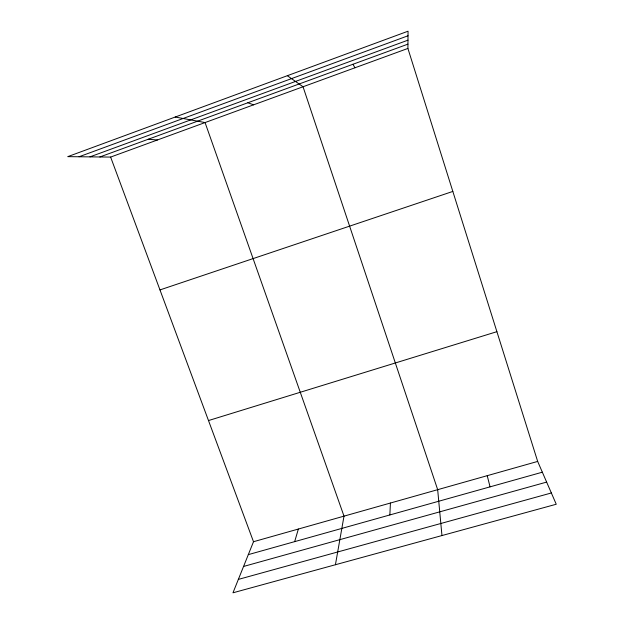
<?xml version="1.0" encoding="UTF-8"?>
<svg xmlns="http://www.w3.org/2000/svg" width="624" height="624" viewBox="0 0 624 624"><rect width="100%" height="100%" fill="white"/><g stroke="black" fill="none" stroke-linecap="round" stroke-linejoin="round"><path stroke-width="0.94" d="M407.901 48.438L408.057 31.2L67.751 156.647L110.627 157.076L407.901 48.438L537.67 461.425L556.249 504.247L232.97 592.8L253.5 541.718L110.627 157.076M389.86 514.948L390.429 503.022M335.423 564.736L344.003 516.142L205.062 122.561L175.227 117.023M294.661 541.64L298.366 529.035M79.061 156.757L408.018 35.779M89.957 156.866L407.979 40.162M99.863 156.967L407.94 44.132M159.97 289.918L452.829 191.428M208.494 420.56L496.899 331.679M253.5 541.718L537.67 461.425M248.305 554.635L542.342 472.196M243.555 566.459L546.64 482.095M238.345 579.415L551.359 492.968M148.262 139.238L157.412 139.979M247.861 102.765L253.594 104.824M287.352 75.691L303.038 86.759L437.674 489.676L441.956 535.556M352.973 64.264L354.955 67.782M487.219 475.683L490.058 486.853"/></g></svg>
